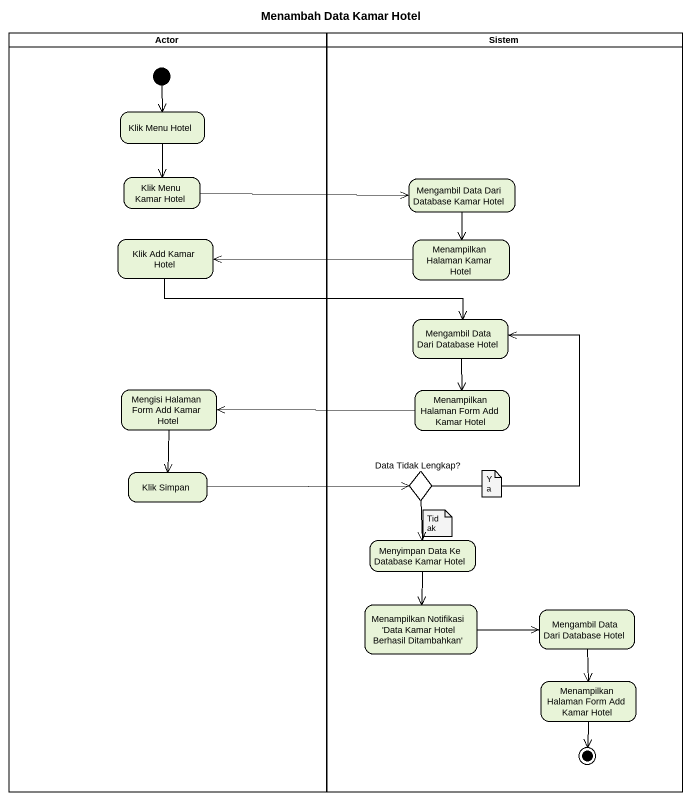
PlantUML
@startuml
title Menambah Data Kamar Hotel
hide empty description
state "Actor" as Actor_ <<partition>> {
  state "Klik Menu Hotel" as Klik_Menu_Hotel
  state "Klik Menu Kamar Hotel" as Klik_Menu_Kamar_Hotel
  state "Klik Add Kamar Hotel" as Klik_Add_Kamar_Hotel
  state "Mengisi Halaman Form Add Kamar Hotel" as Mengisi_Halaman_Form_Add
  state "Klik Simpan" as Klik_Simpan
  [*] --> Klik_Menu_Hotel
}
state Sistem <<partition>> {
  state "Mengambil Data Dari Database Kamar Hotel" as Mengambil_Data_Dari
  state "Menampilkan Halaman Kamar Hotel" as Menampilkan_Halaman_Kamar
  state "Mengambil Data Dari Database Hotel" as Mengambil_Data_Dari_2
  state "Menampilkan Halaman Form Add Kamar Hotel" as Menampilkan_Halaman_Form
  state "Data Tidak Lengkap?" as Data_Tidak_Lengkap <<choice>>
  state "Menyimpan Data Ke Database Kamar Hotel" as Menyimpan_Data_Ke_Database
  state "Menampilkan Notifikasi 'Data Kamar Hotel Berhasil Ditambahkan'" as Menampilkan_Notifikasi_Data
  state "Mengambil Data Dari Database Hotel" as Mengambil_Data_Dari_3
  state "Menampilkan Halaman Form Add Kamar Hotel" as Menampilkan_Halaman_Form_2
  Menampilkan_Halaman_Form_2 --> [*]
}
Klik_Menu_Hotel --> Klik_Menu_Kamar_Hotel
Klik_Menu_Kamar_Hotel -right-> Mengambil_Data_Dari
Mengambil_Data_Dari --> Menampilkan_Halaman_Kamar
Klik_Add_Kamar_Hotel -right-> Mengambil_Data_Dari_2
Menampilkan_Halaman_Kamar -left-> Klik_Add_Kamar_Hotel
Mengambil_Data_Dari_2 --> Menampilkan_Halaman_Form
Mengisi_Halaman_Form_Add --> Klik_Simpan
Menampilkan_Halaman_Form -left-> Mengisi_Halaman_Form_Add
Data_Tidak_Lengkap -up-> Mengambil_Data_Dari_2
Data_Tidak_Lengkap --> Menyimpan_Data_Ke_Database
Klik_Simpan -right-> Data_Tidak_Lengkap
Menyimpan_Data_Ke_Database --> Menampilkan_Notifikasi_Data
Menampilkan_Notifikasi_Data -right-> Mengambil_Data_Dari_3
Mengambil_Data_Dari_3 --> Menampilkan_Halaman_Form_2
note as N1
  Ya
end note
note as N2
  Tidak
end note
@enduml
